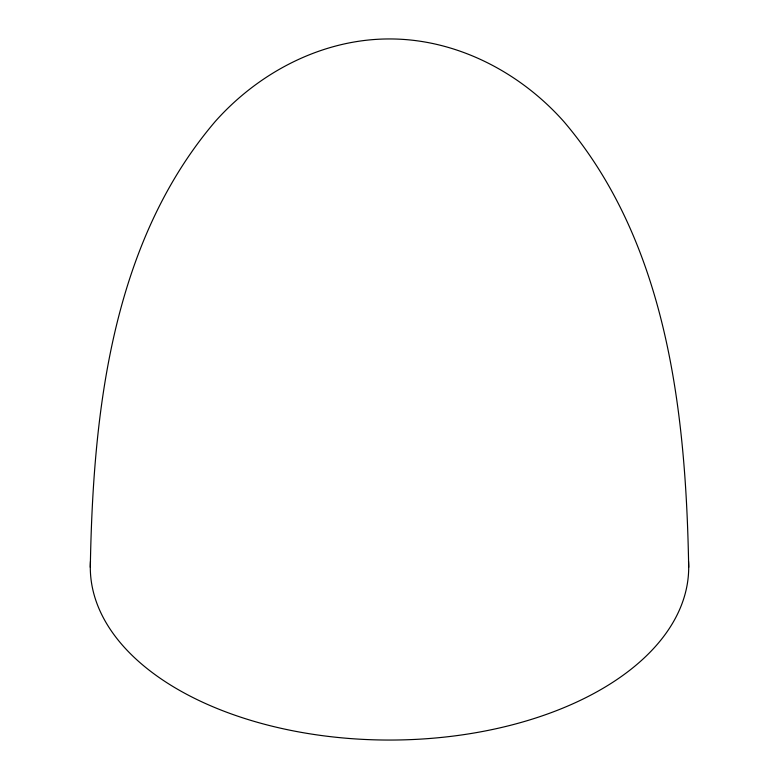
<?xml version="1.0" encoding="UTF-8"?>
<svg xmlns="http://www.w3.org/2000/svg" width="779" height="779" viewBox="0 0 779 779"><rect width="100%" height="100%" fill="white"/><g stroke="black" fill="none" stroke-linecap="round" stroke-linejoin="round"><path stroke-width="1.17" d="M90.306 567.307C93.052 413.143 111.241 243.476 215.199 121.524C259.056 72.145 322.73 38.872 389.5 38.95C456.27 38.872 519.944 72.145 563.801 121.524C667.759 243.476 685.948 413.143 688.694 567.307M688.519 561.357A299.194 172.743 0 0 1 389.5 740.05A299.194 172.743 0 0 1 90.481 561.357"/></g></svg>
